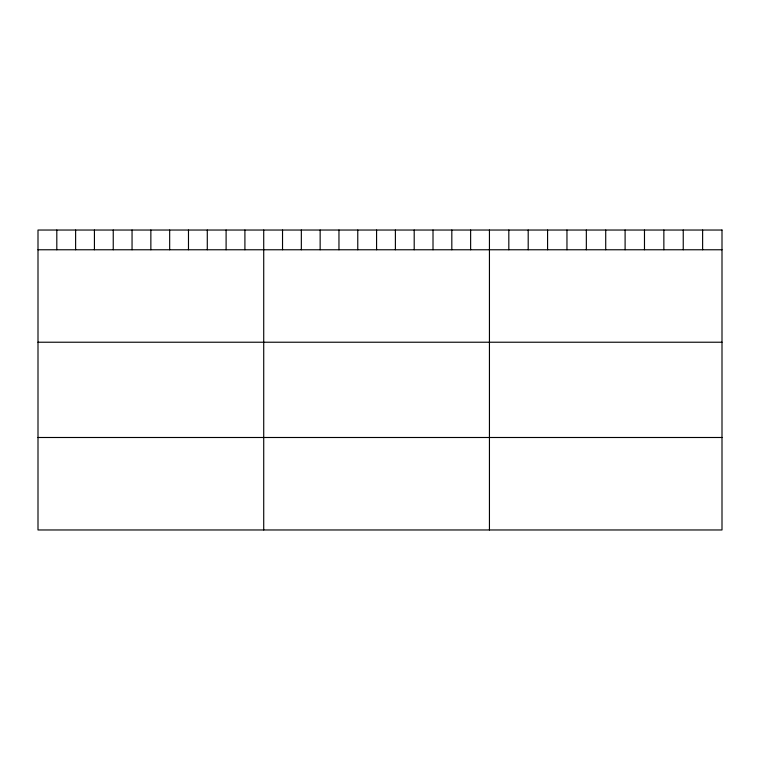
<?xml version="1.0" encoding="UTF-8"?>
<svg xmlns="http://www.w3.org/2000/svg" width="760" height="760" viewBox="0 0 760 760"><rect width="100%" height="100%" fill="white"/><g stroke="black" fill="none" stroke-linecap="round" stroke-linejoin="round"><path stroke-width="1.14" d="M38 249.764L722 249.764M38 342.228L722 342.228M38 437.494L722 437.494M702.62 230.033L702.62 249.764M683.24 230.033L683.24 249.764M663.86 230.033L663.86 249.764M644.48 230.033L644.48 249.764M625.1 230.033L625.1 249.764M605.72 230.033L605.72 249.764M586.34 230.033L586.34 249.764M566.96 230.033L566.96 249.764M547.58 230.033L547.58 249.764M528.2 230.033L528.2 249.764M508.82 230.033L508.82 249.764M489.44 230.033L489.44 529.967M470.63 230.033L470.63 249.764M451.82 230.033L451.82 249.764M433.01 230.033L433.01 249.764M414.2 230.033L414.2 249.764M395.39 230.033L395.39 249.764M376.58 230.033L376.58 249.764M357.77 230.033L357.77 249.764M338.96 230.033L338.96 249.764M320.15 230.033L320.15 249.764M301.34 230.033L301.34 249.764M282.53 230.033L282.53 249.764M263.72 230.033L263.72 529.967M244.91 230.033L244.91 249.764M226.1 230.033L226.1 249.764M207.29 230.033L207.29 249.764M188.48 230.033L188.48 249.764M169.67 230.033L169.67 249.764M150.86 230.033L150.86 249.764M132.05 230.033L132.05 249.764M113.24 230.033L113.24 249.764M94.43 230.033L94.43 249.764M75.62 230.033L75.62 249.764M56.81 230.033L56.81 249.764M722 230.033L38 230.033L38 529.967L722 529.967L722 230.033"/></g></svg>
